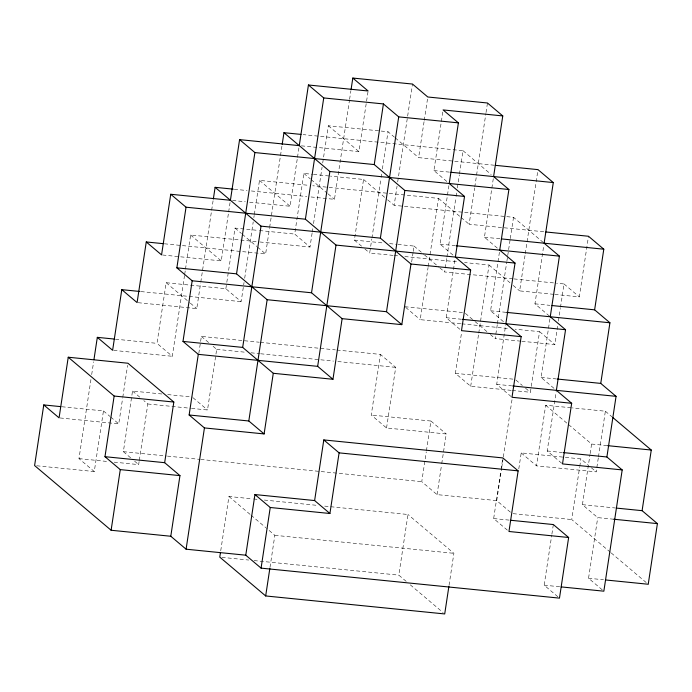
<?xml version="1.0" encoding="UTF-8"?>
<svg xmlns="http://www.w3.org/2000/svg" width="692" height="692" viewBox="0 0 692 692"><rect width="100%" height="100%" fill="white"/><g stroke="black" fill="none" stroke-linecap="round" stroke-linejoin="round"><path stroke-width="0.52" stroke-dasharray="3.46 2.59" d="M61.891 406.749L103.454 410.927L94.276 471.555L78.974 458.623L91.041 378.835M91.69 374.58L93.619 361.821M60.135 417.968L118.756 423.867L122.614 398.332M122.778 397.269L127.596 365.359M130.606 457.81L123.358 451.677L132.527 391.049L162.369 394.042M114.145 462.152L138.66 464.617L139.144 461.426M139.3 460.362L147.828 403.981L143.798 400.582M184.53 275.442L172.299 356.285L156.998 343.353L166.166 282.717L225.852 288.711L241.153 301.651L244.042 282.509M184.686 274.378L185.335 270.122M185.491 269.058L190.637 235.02L258.843 241.88M138.158 302.698L196.77 308.597L200.637 283.063M200.792 281.999L213.179 200.092M198.803 353.43L201.381 336.407L259.266 342.229M162.629 255.011L221.241 260.901L228.481 213.032M228.645 211.968L230.09 202.393M191.52 408.375L207.505 409.984L216.683 349.348L212.652 345.948M225.852 288.711L226.656 283.4M226.812 282.336L235.02 228.083L258.462 230.436M244.691 278.253L253.22 221.873M253.86 217.617L254.18 215.489M254.345 214.425L259.491 180.387L308.511 185.309M220.739 550.745L228.94 496.493L252.528 498.871M164.376 243.783L265.624 253.955L269.482 228.429M269.646 227.365L282.033 145.458M249.596 202.194L290.095 206.259L297.335 158.39M297.491 157.326L299.1 146.695M312.092 233.187L309.999 247.018L294.697 234.078L303.866 173.441L312.395 174.297M312.256 232.123L312.896 227.867M313.537 223.62L322.065 167.239M322.714 162.983L328.337 125.754L388.022 131.748L394.466 137.198M270.018 567.224L274.845 535.314L266.654 528.385M311.028 196.969L334.47 199.322L349.434 100.392M349.598 99.328L350.879 90.816M301.392 145.839L358.94 151.626L367.954 92.053M361.631 246.205L354.382 240.081L363.551 179.444L330.508 176.123M393.125 255.374L369.684 253.021L371.768 239.19M371.933 238.126L380.946 178.553M381.102 177.489L381.75 173.234M382.391 168.978L388.022 131.748M543.315 242.52L513.516 217.323L394.155 205.325L397.052 186.174M397.692 181.918L412.493 84.052M441.721 463.761L446.228 433.979L386.551 427.985L371.249 415.044L380.418 354.408L336.459 349.988M494.287 165.232L418.625 157.629L424.092 121.463M424.257 120.399L427.474 99.12M386.551 427.985L395.72 367.348L380.418 354.408M411.645 262.034L413.089 252.459M413.254 251.395L414.058 246.075L398.073 244.466M446.816 181.46L433.927 170.569L443.096 109.933M460.69 323.726L420.191 319.652L428.071 267.527M428.236 266.463L438.529 198.379L312.775 185.741M452.94 255.037L440.06 244.138L448.909 185.629M406.187 581.366L398.808 575.13L407.986 514.493L322.212 505.869M512.867 278.815L444.662 271.956L446.755 258.125M446.911 257.061L455.924 197.497M456.089 196.433L456.729 192.177M457.369 187.921L459.306 175.154M459.462 174.09L463 150.683L303.148 134.62M459.877 329.288L446.193 317.714L455.042 259.206M510.428 512.192L496.735 500.61L437.059 494.616L421.757 481.675L426.263 451.893M426.419 450.829L430.926 421.039L371.249 415.044M543.73 231.759L469.133 224.26L474.608 188.094M474.764 187.03L485.862 113.626M486.026 112.562L487.471 102.996M437.059 494.616L441.565 464.825M511.198 390.357L470.698 386.283L455.397 373.343L461.676 331.857M497.323 248.099L484.435 237.2L493.284 178.692M470.698 386.283L478.587 334.158M478.743 333.094L489.045 265.019L464.531 262.553M449.065 585.224L453.891 553.315L407.986 514.493M503.456 321.668L490.567 310.777L499.581 251.205M520.747 341.165L495.169 338.587L497.263 324.764M497.427 323.7L506.752 262M506.916 260.936L507.556 256.68M507.72 255.616L510.134 239.657M510.298 238.593L513.516 217.323M511.198 396.603L496.7 384.345L505.705 324.773M553.747 294.325L519.649 290.891L525.116 254.725M525.271 253.661L537.987 169.626M507.357 530.133L493.664 518.559L500.904 470.69M501.06 469.626L502.513 460.05M496.735 500.61L501.562 468.7M501.726 467.636L503.171 458.061M503.335 456.997L512.184 398.488M549.439 316.088L534.951 303.831L543.791 245.323M518.801 468.873L521.214 452.914L580.891 458.917L588.139 465.05M512.262 390.461L530.383 392.286L539.552 331.65L515.038 329.184M553.963 388.307L541.075 377.408L550.088 317.836M598.286 458.026L596.193 471.858L536.516 465.854L545.685 405.227L571.263 407.796M521.811 341.268L554.854 344.59L556.948 330.759M557.103 329.695L557.752 325.439M558.392 321.183L560.321 308.424M560.485 307.36L564.023 283.954L556.567 283.201M561.705 463.242L547.208 450.976L556.221 391.413M554.811 294.429L579.325 296.894L588.494 236.257M557.864 596.764L544.172 585.19L551.732 535.193M551.896 534.129L553.341 524.553M610.387 552.251L571.722 519.554L579.602 467.429M579.766 466.365L580.891 458.917M613.709 519.225L597.724 517.616L582.422 504.676L589.982 454.679M590.138 453.615L591.591 444.039L568.634 424.628M598.442 456.962L605.362 411.221L572.327 407.899M602.239 589.826L588.546 578.252L597.724 517.616M433.927 170.569L449.912 172.17M313.459 174.41L329.444 176.019M234.294 189.253L247.087 190.542M251.343 190.966L306.764 196.537M232.547 200.481L245.331 201.761M484.435 237.2L500.42 238.809M440.06 244.138L454.981 245.643M259.526 230.54L294.697 234.078M354.382 240.081L383.152 242.97M389.544 243.61L397.009 244.363M259.915 241.984L309.999 247.018M394.189 255.478L398.454 255.91M404.846 256.55L458.139 261.913M513.931 278.919L555.494 283.097M534.951 303.831L549.863 305.336M490.567 310.777L506.553 312.377M404.889 306.712L462.438 312.499M446.193 317.714L461.114 319.211M140.969 291.583L241.153 301.651M461.754 323.83L508.646 328.544M260.339 342.341L335.386 349.884M541.075 377.408L555.996 378.905M115.434 339.175L156.998 343.353M216.683 349.348L246.698 352.366M250.988 352.799L259.561 353.664M260.633 353.768L333.535 361.094M337.826 361.527L395.72 367.348M455.397 373.343L512.945 379.13M496.7 384.345L511.622 385.851M113.687 350.394L172.299 356.285M167.698 394.578L192.203 397.044M591.591 444.039L607.576 445.648M147.828 403.981L190.456 408.271M547.208 450.976L562.129 452.482M123.358 451.677L166.365 456.002M167.447 456.114L199.703 459.358M200.775 459.462L421.757 481.675M582.422 504.676L615.456 507.997M78.974 458.623L107.753 461.512M36.728 465.777L94.276 471.555M513.109 513.663L571.722 519.554M493.664 518.559L509.649 520.159M253.601 498.975L257.891 499.408M264.318 500.057L317.922 505.437M274.845 535.314L453.891 553.315M588.546 578.252L603.467 579.749M544.172 585.19L560.157 586.799M221.916 557.345L248.722 560.044M254.076 560.581L398.808 575.13M463 150.683L491.19 174.522M395.27 137.881L418.625 157.629M564.023 283.954L579.325 296.894M438.529 198.379L460.275 216.769M461.08 217.452L469.133 224.26M328.337 125.754L358.94 151.626M489.045 265.019L509.978 282.725M513.204 285.45L519.649 290.891M363.551 179.444L386.906 199.192M387.71 199.876L394.155 205.325M539.552 331.65L554.854 344.59M414.058 246.075L423.72 254.249M424.525 254.933L439.022 267.19M439.827 267.873L444.662 271.956M605.362 411.221L611.918 416.766M303.866 173.441L310.31 178.891M311.115 179.574L327.221 193.198M328.034 193.872L334.47 199.322M465.37 313.389L474.236 320.88M475.041 321.564L489.538 333.821M490.343 334.504L495.169 338.587M364.848 248.93L369.684 253.021M515.886 380.029L522.33 385.47M525.548 388.195L530.383 392.286M545.685 405.227L567.812 423.937M259.491 180.387L290.095 206.259M405.694 307.395L420.191 319.652M591.357 467.775L596.193 471.858M521.214 452.914L536.516 465.854M235.02 228.083L241.465 233.524M242.269 234.207L256.767 246.464M257.571 247.148L265.624 253.955M611.209 552.943L648.231 584.247M430.926 421.039L446.228 433.979M190.637 235.02L221.241 260.901M166.166 282.717L189.522 302.465M190.326 303.148L196.77 308.597M201.381 336.407L208.621 342.54M193.016 397.727L207.505 409.984M410.287 584.835L443.079 612.558M132.527 391.049L139.775 397.173M228.94 496.493L250.253 514.519M251.075 515.211L265.832 527.685M103.454 410.927L109.89 416.376M110.703 417.051L118.756 423.867M134.629 461.209L138.66 464.617"/><path stroke-width="1.04" d="M60.818 406.637L43.769 404.924L34.6 465.56L111.109 530.254L170.786 536.257L186.087 549.197L245.772 555.192L261.074 568.132L559.473 598.13L568.642 537.494L553.341 524.553L510.713 520.272M170.786 536.257L179.963 475.62L164.661 462.68L173.83 402.043L127.925 363.231L68.24 357.228L59.071 417.864L43.769 404.924M93.939 359.693L97.321 337.35L114.37 339.063M139.905 291.479L121.792 289.654L112.623 350.29L97.321 337.35M179.963 475.62L120.278 469.617L104.976 456.685L114.145 396.049L68.24 357.228M163.312 243.67L146.263 241.958L137.094 302.594L121.792 289.654M111.109 530.254L120.278 469.617M351.043 89.752L352.816 78.058L368.118 90.989L308.433 84.995L299.264 145.631L239.588 139.628L230.41 200.265L170.734 194.262L161.565 254.898L146.263 241.958M213.344 199.028L215.108 187.324L261.022 226.146L380.375 238.143L410.979 264.015L401.81 324.652L342.133 318.657L311.53 292.777L192.168 280.779L176.867 267.839L186.036 207.202L170.734 194.262M342.133 318.657L332.964 379.285L317.663 366.353L198.301 354.347L182.999 341.416L192.168 280.779M182.999 341.416L242.676 347.41L273.279 373.291L264.11 433.927L204.434 427.924L189.132 414.984L198.301 354.347M186.087 549.197L204.434 427.924M401.81 324.652L386.508 311.711L267.147 299.714L236.543 273.842L254.89 152.569L239.588 139.628M242.676 347.41L261.022 226.146M220.419 552.873L219.771 557.129L265.676 595.95L444.714 613.942L448.9 586.288M282.189 144.394L283.962 132.691L301.011 134.404M264.11 433.927L248.809 420.987L267.147 299.714M245.772 555.192L254.941 494.555L314.618 500.558L329.92 513.499L339.097 452.862L323.795 439.922L314.618 500.558M561.221 586.903L603.848 591.184L622.194 469.92L562.51 463.917L571.678 403.289L512.002 397.286L521.171 336.649L505.869 323.709L515.038 263.081L336.001 245.08L305.397 219.2L323.735 97.935L308.433 84.995M261.074 568.132L270.243 507.496L254.941 494.555M265.676 595.95L269.863 568.288M311.53 292.777L329.868 171.504L283.962 132.691M317.663 366.353L336.001 245.08M521.171 336.649L461.495 330.655L470.664 270.018L455.362 257.078L464.531 196.441L404.846 190.447L374.242 164.566L383.42 103.93L323.735 97.935M380.375 238.143L398.722 116.87L383.42 103.93M386.508 311.711L404.846 190.447M515.038 263.081L499.736 250.141L508.905 189.504L493.604 176.564L502.773 115.927L443.096 109.933L458.398 122.873L449.229 183.51L464.531 196.441M495.36 165.336L537.987 169.626L553.289 182.567L544.12 243.195L559.421 256.135L550.252 316.772L565.554 329.712L556.377 390.349L571.678 403.289M323.795 439.922L502.833 457.922L518.135 470.863L508.966 531.491L568.642 537.494M622.194 469.92L606.893 456.979L616.062 396.343L600.76 383.403L609.929 322.775L594.627 309.834L603.796 249.198L588.494 236.257L545.867 231.976M605.604 579.965L648.231 584.247L657.4 523.61L642.098 510.67L651.267 450.042L612.74 417.458M352.816 78.058L412.493 84.052L427.794 96.992L487.471 102.996L502.773 115.927M398.722 116.87L458.398 122.873M254.89 152.569L374.242 164.566M450.976 172.282L553.289 182.567M329.868 171.504L508.905 189.504M215.108 187.324L233.23 189.15M186.036 207.202L305.397 219.2M501.484 238.913L603.796 249.198M456.045 245.747L559.421 256.135M410.979 264.015L470.664 270.018M176.867 267.839L236.543 273.842M552 305.544L594.627 309.834M506.553 312.377L609.929 322.775M462.178 319.323L565.554 329.712M557.06 379.017L600.76 383.403M512.686 385.954L616.062 396.343M273.279 373.291L332.964 379.285M114.145 396.049L173.83 402.043M607.576 445.648L651.267 450.042M189.132 414.984L248.809 420.987M563.193 452.585L606.893 456.979M339.097 452.862L518.135 470.863M104.976 456.685L164.661 462.68M616.52 508.101L642.098 510.67M613.709 519.225L657.4 523.61M270.243 507.496L329.92 513.499"/></g></svg>
